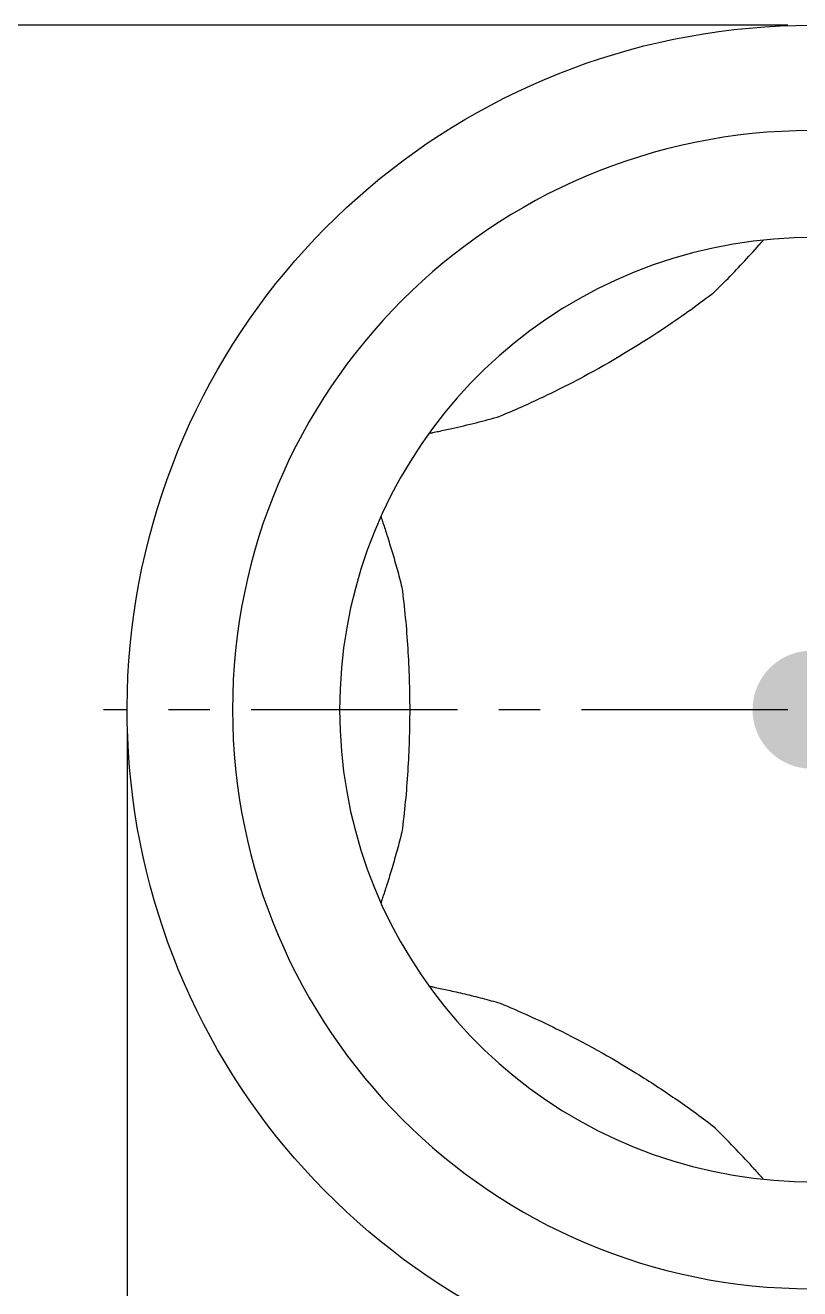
# Model space of a CAD drawing. Extents: x 43789 to 44209, y -38468 to -38171.
# Drawn here: x 43880.2 to 43913, y -38267.6 to -38214 of the extents above; entities that cross this region are included whole.
import ezdxf

# ---------------------------------------------------------------- set-up
doc = ezdxf.new("R2010")
doc.units = 0
doc.header["$LTSCALE"] = 7
doc.header["$MEASUREMENT"] = 0
doc.linetypes.add('CENTER', pattern=[2, 1.25, -0.25, 0.25, -0.25])
doc.layers.get('0').update_dxf_attribs({"color": 2, "linetype": 'CONTINUOUS'})
for name, color, linetype in [('_DWG', 7, 'CONTINUOUS'), ('CL', 1, 'CENTER'), ('D', 2, 'CONTINUOUS')]:
    doc.layers.add(name, color=color, linetype=linetype)

msp = doc.modelspace()

# ---------------------------------------------------------------- hatches: boundary and pattern name
at = {"layer": 'D'}
h = msp.add_hatch(color=5, dxfattribs=at)
edge = h.paths.add_edge_path()
edge.add_spline(control_points=[(43915.984, -38243.019), (43915.984, -38242.826), (43915.961, -38242.631), (43915.853, -38242.172), (43915.741, -38241.907), (43915.439, -38241.436), (43915.245, -38241.223), (43914.805, -38240.878), (43914.551, -38240.741), (43914.03, -38240.565), (43913.755, -38240.519), (43913.484, -38240.519)], knot_values=[0.500119, 0.500119, 0.500119, 0.500119, 0.53704, 0.53704, 0.590743, 0.590743, 0.644446, 0.644446, 0.698151, 0.698151, 0.750139, 0.750139, 0.750139, 0.750139], degree=3, periodic=0)
edge.add_line((43913.484, -38240.519), (43913.484, -38243.019))
edge.add_line((43913.484, -38243.019), (43915.984, -38243.019))
edge = h.paths.add_edge_path()
edge.add_spline(control_points=[(43913.484, -38245.519), (43913.581, -38245.519), (43913.678, -38245.514), (43914.052, -38245.47), (43914.328, -38245.389), (43914.831, -38245.144), (43915.065, -38244.976), (43915.458, -38244.579), (43915.623, -38244.343), (43915.863, -38243.837), (43915.941, -38243.56), (43915.98, -38243.195), (43915.984, -38243.107), (43915.984, -38243.019)], knot_values=[0.250031, 0.250031, 0.250031, 0.250031, 0.26852, 0.26852, 0.322223, 0.322223, 0.375927, 0.375927, 0.429631, 0.429631, 0.483336, 0.483336, 0.500119, 0.500119, 0.500119, 0.500119], degree=3, periodic=0)
edge.add_line((43915.984, -38243.019), (43913.484, -38243.019))
edge.add_line((43913.484, -38243.019), (43913.484, -38245.519))
edge = h.paths.add_edge_path()
edge.add_line((43913.484, -38243.019), (43910.984, -38243.019))
edge.add_spline(control_points=[(43910.984, -38243.019), (43910.984, -38243.3), (43911.033, -38243.583), (43911.218, -38244.111), (43911.357, -38244.362), (43911.707, -38244.799), (43911.922, -38244.991), (43912.396, -38245.287), (43912.662, -38245.397), (43913.114, -38245.499), (43913.3, -38245.519), (43913.484, -38245.519)], knot_values=[0.00006, 0.00006, 0.00006, 0.00006, 0.053704, 0.053704, 0.107407, 0.107407, 0.161111, 0.161111, 0.214816, 0.214816, 0.250031, 0.250031, 0.250031, 0.250031], degree=3, periodic=0)
edge.add_line((43913.484, -38245.519), (43913.484, -38243.019))
edge = h.paths.add_edge_path()
edge.add_line((43913.484, -38243.019), (43913.484, -38240.519))
edge.add_spline(control_points=[(43913.484, -38240.519), (43913.475, -38240.519), (43913.466, -38240.519), (43913.178, -38240.522), (43912.894, -38240.574), (43912.368, -38240.765), (43912.118, -38240.907), (43911.685, -38241.261), (43911.496, -38241.478), (43911.205, -38241.956), (43911.098, -38242.223), (43911.003, -38242.668), (43910.984, -38242.844), (43910.984, -38243.018), (43910.984, -38243.019), (43910.984, -38243.019), (43910.984, -38243.019)], knot_values=[0.750139, 0.750139, 0.750139, 0.750139, 0.751856, 0.751856, 0.805559, 0.805559, 0.859262, 0.859262, 0.912966, 0.912966, 0.966671, 0.966671, 1, 1, 1, 1.00006, 1.00006, 1.00006, 1.00006], degree=3, periodic=0)
edge.add_arc((43913.484, -38243.019), 2.5, 168.0886, 168.0955)
edge.add_arc((43913.484, -38243.019), 2.5, 169.776, 169.8031)
edge.add_arc((43913.484, -38243.019), 2.5, 178.2885, 178.3172)
edge.add_line((43910.984, -38243.019), (43913.484, -38243.019))
h.paths.add_polyline_path([(43966.484, -38243.019), (43966.484, -38240.519, 0.414214), (43963.984, -38243.019)])
h.paths.add_polyline_path([(43968.984, -38243.019, 0.414214), (43966.484, -38240.519), (43966.484, -38243.019)])
h.paths.add_polyline_path([(43966.484, -38243.019), (43966.484, -38245.519, 0.414214), (43968.984, -38243.019)])
h.paths.add_polyline_path([(43963.984, -38243.019, 0.414214), (43966.484, -38245.519), (43966.484, -38243.019)])

# ---------------------------------------------------------------- linework, layer by layer
at = {"color": 7, "linetype": 'Continuous'}
for p, q in [((43911.264, -38223.329), (43911.272, -38223.32)), ((43895.321, -38235.099), (43895.322, -38235.103)), ((43895.321, -38250.939), (43895.319, -38250.945)), ((43897.449, -38254.766), (43897.536, -38254.784)), ((43911.272, -38262.719), (43911.264, -38262.71))]:
    msp.add_line(p, q, dxfattribs=at)
for centre, radius, start, end in [((43913.484, -38243.019), 20, 24.1488, 335.8515), ((43889.795, -38193.779), 38.267, 281.5186, 281.8801)]:
    msp.add_arc(centre, radius, start, end, dxfattribs=at)
for points, knots in [([(43911.272, -38223.32), (43911.295, -38223.294), (43911.336, -38223.247), (43911.39, -38223.187), (43911.424, -38223.148), (43911.441, -38223.129), (43911.446, -38223.123)], [0, 0, 0, 0, 0.3969115, 0.7076572, 0.9147083, 0.9966809, 0.9966809, 0.9966809, 0.9966809]), ([(43909.293, -38225.393), (43909.482, -38225.209), (43910.158, -38224.539), (43910.806, -38223.842), (43911.264, -38223.329)], [0, 0, 0, 0, 0.277223, 1, 1, 1, 1]), ([(43909.292, -38225.393), (43908.602, -38225.918), (43906.835, -38227.179), (43904.411, -38228.63), (43902.086, -38229.801), (43900.897, -38230.333), (43900.296, -38230.582)], [0, 0, 0, 0, 0.249996, 0.624967, 0.812496, 1, 1, 1, 1]), ([(43897.672, -38231.226), (43897.86, -38231.187), (43898.74, -38230.997), (43899.615, -38230.779), (43900.296, -38230.582)], [0, 0, 0, 0, 0.21274, 1, 1, 1, 1]), ([(43897.273, -38231.306), (43897.273, -38231.306), (43897.274, -38231.306), (43897.276, -38231.306), (43897.279, -38231.306), (43897.287, -38231.304), (43897.299, -38231.302), (43897.318, -38231.299), (43897.341, -38231.294), (43897.381, -38231.286), (43897.413, -38231.28), (43897.436, -38231.275)], [0.0031574, 0.0031574, 0.0031574, 0.0031574, 0.0043273, 0.017156, 0.0384896, 0.0681606, 0.1517656, 0.2664332, 0.4104474, 0.5819538, 1, 1, 1, 1]), ([(43895.239, -38234.839), (43895.239, -38234.84), (43895.239, -38234.842), (43895.24, -38234.849), (43895.244, -38234.863), (43895.25, -38234.885), (43895.259, -38234.915), (43895.271, -38234.952), (43895.292, -38235.014), (43895.309, -38235.064), (43895.321, -38235.099)], [0, 0, 0, 0, 0.007787, 0.023561, 0.078873, 0.164759, 0.279715, 0.422225, 0.590788, 1, 1, 1, 1]), ([(43895.322, -38235.103), (43895.383, -38235.283), (43895.515, -38235.69), (43895.717, -38236.345), (43895.926, -38237.074), (43896.06, -38237.577), (43896.123, -38237.833)], [0, 0, 0, 0, 0.200331, 0.450915, 0.72192, 1, 1, 1, 1]), ([(43896.124, -38237.833), (43896.181, -38238.262), (43896.276, -38239.124), (43896.38, -38240.42), (43896.442, -38241.719), (43896.454, -38242.586), (43896.456, -38243.019)], [0, 0, 0, 0, 0.249961, 0.499972, 0.749974, 1, 1, 1, 1]), ([(43896.456, -38243.019), (43896.454, -38243.453), (43896.442, -38244.32), (43896.38, -38245.619), (43896.276, -38246.915), (43896.181, -38247.776), (43896.124, -38248.206)], [0, 0, 0, 0, 0.250026, 0.500028, 0.750039, 1, 1, 1, 1]), ([(43896.124, -38248.202), (43896.061, -38248.458), (43895.926, -38248.964), (43895.717, -38249.695), (43895.514, -38250.351), (43895.382, -38250.759), (43895.321, -38250.939)], [0, 0, 0, 0, 0.278283, 0.54947, 0.800095, 1, 1, 1, 1]), ([(43895.319, -38250.945), (43895.307, -38250.979), (43895.291, -38251.028), (43895.271, -38251.089), (43895.259, -38251.125), (43895.25, -38251.154), (43895.244, -38251.174), (43895.241, -38251.186), (43895.24, -38251.193), (43895.24, -38251.196), (43895.239, -38251.199), (43895.239, -38251.199)], [0, 0, 0, 0, 0.409001, 0.577419, 0.719993, 0.835354, 0.921735, 0.953452, 0.9772, 0.992757, 1, 1, 1, 1]), ([(43897.271, -38254.734), (43897.273, -38254.733), (43897.279, -38254.734), (43897.29, -38254.735), (43897.306, -38254.738), (43897.337, -38254.744), (43897.385, -38254.753), (43897.426, -38254.762), (43897.449, -38254.766)], [0, 0, 0, 0, 0.035608, 0.098988, 0.189236, 0.30512, 0.60879, 1, 1, 1, 1]), ([(43897.536, -38254.784), (43897.722, -38254.821), (43898.02, -38254.886), (43898.436, -38254.979), (43898.917, -38255.091), (43899.539, -38255.246), (43900.039, -38255.383), (43900.292, -38255.456)], [0, 0, 0, 0, 0.200775, 0.322239, 0.451314, 0.722135, 1, 1, 1, 1]), ([(43900.296, -38255.457), (43900.696, -38255.623), (43901.492, -38255.97), (43903.451, -38256.901), (43905.542, -38258.061), (43907.72, -38259.487), (43908.774, -38260.252), (43909.292, -38260.646)], [0, 0, 0, 0, 0.125, 0.250019, 0.624975, 0.8125, 1, 1, 1, 1]), ([(43911.264, -38262.71), (43911.136, -38262.566), (43910.499, -38261.86), (43909.838, -38261.174), (43909.293, -38260.646)], [0, 0, 0, 0, 0.20193, 1, 1, 1, 1]), ([(43911.446, -38262.916), (43911.447, -38262.916), (43911.444, -38262.914), (43911.443, -38262.912), (43911.439, -38262.907), (43911.434, -38262.902), (43911.427, -38262.894), (43911.415, -38262.88), (43911.397, -38262.86), (43911.372, -38262.831), (43911.342, -38262.798), (43911.309, -38262.76), (43911.285, -38262.733), (43911.272, -38262.719)], [0, 0, 0, 0, 0.004257, 0.017552, 0.039732, 0.070529, 0.109652, 0.156806, 0.273923, 0.419278, 0.590302, 0.784545, 1, 1, 1, 1])]:
    msp.add_open_spline(points, degree=3, knots=knots, dxfattribs=at)
at = {"layer": '_DWG', "extrusion": (0, 0, -1)}
msp.add_arc((-43913.484, -38243.019), 29, 288.6273, 90, dxfattribs=at)
at = {"layer": '_DWG'}
msp.add_arc((43913.484, -38243.019), 24.535, 90, 270, dxfattribs=at)
at = {"layer": 'CL'}
msp.add_line((43996.484, -38243.019), (43883.484, -38243.019), dxfattribs=at)
at = {"layer": 'D'}
for p, q in [((43912.484, -38214.019), (43868.454, -38214.019)), ((43884.484, -38244.019), (43884.484, -38319.873))]:
    msp.add_line(p, q, dxfattribs=at)

doc.saveas('drawing.dxf')
